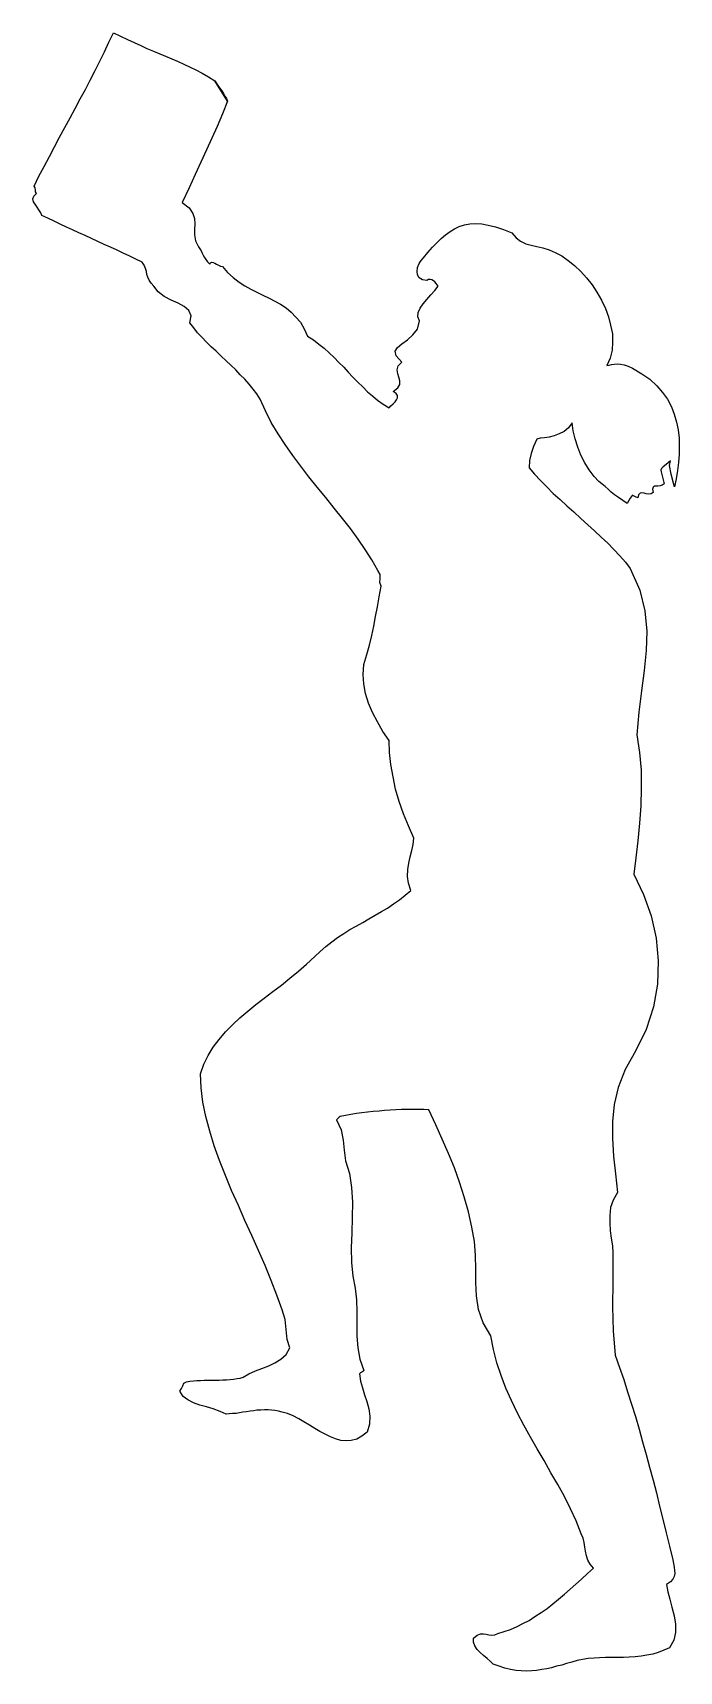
# Model space of a CAD drawing. Extents: x -56 to 20, y -64 to 129.
import ezdxf

# ---------------------------------------------------------------- set-up
doc = ezdxf.new("R2010")
doc.units = 0
doc.header["$MEASUREMENT"] = 0
doc.layers.add('7', color=7, linetype='CONTINUOUS')

msp = doc.modelspace()

# ---------------------------------------------------------------- linework, layer by layer
at = {"layer": '7', "linetype": 'CONTINUOUS'}
msp.add_lwpolyline([(-34.68, 123.38), (-34.53, 123.11), (-34.33, 122.81), (-34.1, 122.5), (-33.87, 122.19), (-33.68, 121.88), (-33.49, 121.58), (-33.3, 121.27), (-33.18, 120.97), (-33.8, 119.47), (-34.41, 118.01), (-35.02, 116.63), (-35.68, 115.25), (-36.33, 113.79), (-36.98, 112.34), (-37.71, 110.77), (-38.51, 109.04), (-37.71, 108.43), (-37.25, 107.77), (-37.06, 107.16), (-37.02, 106.55), (-37.06, 105.89), (-37.06, 105.24), (-36.94, 104.55), (-36.6, 103.82), (-36.44, 103.59), (-36.29, 103.36), (-36.17, 103.1), (-36.06, 102.87), (-35.91, 102.6), (-35.75, 102.33), (-35.56, 102.06), (-35.29, 101.79), (-35.18, 101.95), (-35.02, 102.02), (-34.87, 101.98), (-34.68, 101.91), (-34.49, 101.79), (-34.26, 101.68), (-34.03, 101.56), (-33.8, 101.52), (-33.18, 100.83), (-32.53, 100.22), (-31.84, 99.68), (-31.15, 99.26), (-30.46, 98.84), (-29.73, 98.49), (-29.04, 98.15), (-28.31, 97.8), (-27.62, 97.46), (-26.97, 97.08), (-26.32, 96.65), (-25.71, 96.15), (-25.17, 95.58), (-24.63, 94.97), (-24.17, 94.2), (-23.79, 93.32), (-23.1, 92.9), (-22.45, 92.4), (-21.83, 91.9), (-21.26, 91.36), (-20.68, 90.82), (-20.11, 90.25), (-19.53, 89.67), (-19, 89.1), (-18.46, 88.52), (-17.88, 87.91), (-17.31, 87.37), (-16.74, 86.8), (-16.16, 86.3), (-15.55, 85.8), (-14.89, 85.34), (-14.2, 84.92), (-14.01, 85.15), (-13.74, 85.38), (-13.51, 85.61), (-13.32, 85.84), (-13.21, 86.07), (-13.21, 86.34), (-13.36, 86.57), (-13.74, 86.84), (-13.17, 87.26), (-12.94, 87.64), (-12.94, 88.06), (-13.05, 88.49), (-13.17, 88.91), (-13.24, 89.37), (-13.13, 89.83), (-12.71, 90.29), (-13.36, 91.02), (-13.48, 91.55), (-13.21, 92.01), (-12.71, 92.44), (-12.06, 92.9), (-11.4, 93.47), (-10.87, 94.16), (-10.64, 95.12), (-10.83, 95.62), (-10.79, 96.12), (-10.56, 96.62), (-10.22, 97.15), (-9.76, 97.65), (-9.3, 98.19), (-8.83, 98.69), (-8.45, 99.22), (-8.57, 99.38), (-8.68, 99.53), (-8.83, 99.72), (-8.99, 99.84), (-9.18, 99.95), (-9.37, 99.99), (-9.56, 99.99), (-9.76, 99.87), (-10.29, 99.95), (-10.68, 100.18), (-10.87, 100.53), (-10.91, 100.95), (-10.87, 101.41), (-10.68, 101.87), (-10.45, 102.25), (-10.18, 102.56), (-9.64, 103.17), (-9.1, 103.79), (-8.61, 104.32), (-8.07, 104.82), (-7.57, 105.24), (-7.03, 105.63), (-6.5, 105.97), (-5.96, 106.24), (-5.35, 106.43), (-4.73, 106.55), (-4.04, 106.59), (-3.31, 106.55), (-2.55, 106.39), (-1.7, 106.2), (-0.78, 105.89), (0.22, 105.47), (0.71, 104.9), (1.25, 104.52), (1.86, 104.21), (2.48, 104.05), (3.17, 103.86), (3.86, 103.71), (4.59, 103.48), (5.31, 103.17), (6.08, 102.79), (6.85, 102.25), (7.58, 101.64), (8.31, 100.95), (9, 100.18), (9.65, 99.38), (10.22, 98.49), (10.76, 97.57), (11.22, 96.58), (11.57, 95.62), (11.83, 94.62), (12.03, 93.62), (12.06, 92.63), (11.99, 91.67), (11.76, 90.75), (11.37, 89.87), (11.64, 89.91), (11.95, 89.98), (12.25, 90.02), (12.6, 90.06), (12.98, 90.02), (13.41, 89.94), (13.87, 89.79), (14.4, 89.56), (15.48, 88.91), (16.43, 88.26), (17.24, 87.49), (17.93, 86.72), (18.51, 85.92), (18.97, 85.03), (19.31, 84.15), (19.58, 83.23), (19.77, 82.31), (19.89, 81.35), (19.89, 80.4), (19.89, 79.44), (19.81, 78.48), (19.69, 77.52), (19.54, 76.56), (19.35, 75.6), (19.2, 76.02), (18.93, 77.1), (18.74, 78.13), (18.85, 78.67), (18.35, 78.25), (18.01, 77.98), (17.82, 77.75), (17.74, 77.56), (17.78, 77.36), (17.85, 77.06), (17.97, 76.6), (18.12, 75.95), (17.89, 75.79), (17.66, 75.72), (17.39, 75.68), (17.16, 75.68), (16.93, 75.68), (16.82, 75.56), (16.74, 75.33), (16.82, 74.95), (16.59, 74.8), (16.32, 74.76), (16.01, 74.8), (15.75, 74.87), (15.48, 74.91), (15.28, 74.87), (15.09, 74.68), (15.02, 74.3), (14.75, 74.45), (14.59, 74.53), (14.44, 74.57), (14.36, 74.57), (14.25, 74.45), (14.13, 74.26), (13.98, 73.99), (13.79, 73.65), (13.25, 73.99), (12.75, 74.34), (12.29, 74.68), (11.91, 74.99), (11.53, 75.33), (11.18, 75.64), (10.8, 75.95), (10.45, 76.22), (9.88, 76.83), (9.3, 77.6), (8.8, 78.44), (8.34, 79.32), (7.96, 80.28), (7.65, 81.24), (7.42, 82.2), (7.31, 83.12), (6.89, 82.54), (6.35, 82.12), (5.77, 81.85), (5.2, 81.62), (4.59, 81.47), (4.05, 81.39), (3.55, 81.32), (3.17, 81.2), (2.78, 80.36), (2.48, 79.51), (2.29, 78.71), (2.25, 77.86), (2.9, 77.1), (3.59, 76.37), (4.32, 75.6), (5.08, 74.83), (5.89, 74.11), (6.7, 73.38), (7.5, 72.65), (8.31, 71.88), (9.15, 71.15), (9.95, 70.42), (10.72, 69.7), (11.49, 68.97), (12.22, 68.24), (12.91, 67.51), (13.56, 66.74), (14.13, 66.02), (15.25, 63.45), (15.86, 61.03), (16.09, 58.65), (16.01, 56.35), (15.78, 54.01), (15.44, 51.6), (15.13, 49.1), (14.9, 46.42), (15.21, 44.35), (15.4, 42.28), (15.4, 40.17), (15.36, 38.1), (15.21, 36.03), (15.02, 33.96), (14.79, 31.97), (14.56, 30.05), (15.71, 27.67), (16.59, 25.14), (17.16, 22.53), (17.43, 19.85), (17.32, 17.12), (16.86, 14.44), (16.01, 11.79), (14.75, 9.23), (13.52, 7.08), (12.71, 4.97), (12.25, 2.94), (12.03, 0.94), (12.06, -1.05), (12.18, -3.12), (12.41, -5.19), (12.64, -7.38), (12.14, -8.3), (11.83, -9.18), (11.72, -10.1), (11.72, -10.98), (11.79, -11.9), (11.91, -12.78), (12.03, -13.67), (12.1, -14.51), (12.1, -17.85), (12.06, -20.84), (12.14, -23.68), (12.37, -26.55), (12.87, -27.97), (13.37, -29.39), (13.83, -30.85), (14.29, -32.3), (14.75, -33.76), (15.17, -35.22), (15.59, -36.71), (16.01, -38.21), (16.4, -39.7), (16.82, -41.24), (17.2, -42.73), (17.58, -44.3), (17.97, -45.84), (18.35, -47.41), (18.74, -48.98), (19.12, -50.59), (19.2, -51.05), (19.31, -51.48), (19.35, -51.86), (19.39, -52.2), (19.31, -52.55), (19.12, -52.86), (18.85, -53.2), (18.39, -53.51), (18.54, -54.35), (18.77, -55.23), (19.04, -56.19), (19.31, -57.19), (19.46, -58.19), (19.46, -59.14), (19.27, -60.07), (18.74, -60.95), (18.08, -61.25), (17.43, -61.52), (16.78, -61.71), (16.09, -61.83), (15.4, -61.94), (14.71, -62.02), (14.02, -62.06), (13.33, -62.1), (12.64, -62.1), (11.91, -62.1), (11.22, -62.1), (10.53, -62.14), (9.88, -62.18), (9.19, -62.21), (8.54, -62.33), (7.88, -62.44), (7.27, -62.63), (6.66, -62.79), (6.08, -62.98), (5.47, -63.13), (4.89, -63.29), (4.32, -63.44), (3.74, -63.52), (3.13, -63.63), (2.55, -63.67), (1.94, -63.71), (1.33, -63.67), (0.71, -63.63), (0.06, -63.52), (-0.59, -63.36), (-1.28, -63.13), (-1.97, -62.86), (-2.32, -62.52), (-2.7, -62.21), (-3.12, -61.87), (-3.5, -61.52), (-3.85, -61.14), (-4.12, -60.72), (-4.27, -60.29), (-4.27, -59.8), (-3.85, -59.45), (-3.47, -59.3), (-3.12, -59.3), (-2.78, -59.34), (-2.47, -59.41), (-2.12, -59.45), (-1.78, -59.41), (-1.43, -59.26), (-0.67, -59.03), (0.06, -58.8), (0.83, -58.46), (1.52, -58.11), (2.25, -57.73), (2.94, -57.27), (3.67, -56.81), (4.36, -56.31), (5.05, -55.77), (5.7, -55.23), (6.39, -54.66), (7.08, -54.05), (7.73, -53.47), (8.42, -52.86), (9.11, -52.2), (9.8, -51.59), (9.42, -51.13), (9.15, -50.63), (9, -50.13), (8.88, -49.6), (8.8, -49.1), (8.73, -48.56), (8.61, -48.06), (8.38, -47.53), (7.77, -46.03), (7.12, -44.61), (6.39, -43.15), (5.62, -41.74), (4.82, -40.36), (4.01, -38.94), (3.21, -37.56), (2.4, -36.18), (1.63, -34.76), (0.87, -33.34), (0.18, -31.88), (-0.48, -30.42), (-1.05, -28.93), (-1.55, -27.43), (-1.93, -25.86), (-2.24, -24.25), (-3.16, -22.72), (-3.7, -21.14), (-3.93, -19.57), (-4, -18), (-4, -16.43), (-4.04, -14.78), (-4.16, -13.17), (-4.5, -11.48), (-4.89, -9.68), (-5.38, -7.91), (-5.92, -6.19), (-6.53, -4.5), (-7.22, -2.81), (-7.95, -1.13), (-8.72, 0.56), (-9.52, 2.32), (-10.14, 2.36), (-10.79, 2.36), (-11.44, 2.36), (-12.09, 2.36), (-12.75, 2.36), (-13.4, 2.32), (-14.09, 2.29), (-14.74, 2.25), (-15.39, 2.17), (-16.08, 2.13), (-16.74, 2.06), (-17.39, 1.98), (-18.04, 1.9), (-18.69, 1.79), (-19.34, 1.67), (-19.95, 1.56), (-20.07, 1.48), (-20.15, 1.37), (-20.26, 1.25), (-20.38, 1.17), (-19.84, -0.02), (-19.61, -1.24), (-19.49, -2.43), (-19.34, -3.66), (-18.84, -5.15), (-18.61, -6.8), (-18.5, -8.53), (-18.54, -10.33), (-18.57, -12.13), (-18.65, -13.9), (-18.61, -15.62), (-18.46, -17.23), (-18.19, -18.65), (-18.04, -20.03), (-18, -21.45), (-18, -22.87), (-18, -24.29), (-17.88, -25.67), (-17.65, -27.01), (-17.19, -28.35), (-17.31, -28.47), (-17.42, -28.54), (-17.58, -28.62), (-17.69, -28.74), (-17.58, -29.58), (-17.35, -30.39), (-17.08, -31.19), (-16.81, -32), (-16.58, -32.84), (-16.47, -33.72), (-16.5, -34.64), (-16.77, -35.6), (-17.39, -36.06), (-18, -36.41), (-18.65, -36.56), (-19.26, -36.6), (-19.88, -36.56), (-20.49, -36.37), (-21.1, -36.14), (-21.72, -35.83), (-22.33, -35.52), (-22.94, -35.14), (-23.56, -34.76), (-24.21, -34.37), (-24.82, -34.03), (-25.48, -33.68), (-26.13, -33.41), (-26.78, -33.22), (-27.2, -33.11), (-27.62, -33.03), (-28.01, -32.99), (-28.43, -32.95), (-28.85, -32.95), (-29.27, -32.99), (-29.73, -32.99), (-30.12, -33.07), (-30.54, -33.11), (-30.96, -33.19), (-31.38, -33.22), (-31.8, -33.3), (-32.19, -33.38), (-32.61, -33.41), (-32.99, -33.45), (-33.37, -33.49), (-34.07, -33.15), (-34.87, -32.84), (-35.68, -32.61), (-36.44, -32.42), (-37.21, -32.15), (-37.86, -31.8), (-38.4, -31.38), (-38.78, -30.77), (-38.59, -30.46), (-38.44, -30.12), (-38.32, -29.81), (-38.01, -29.66), (-37.63, -29.58), (-37.21, -29.54), (-36.79, -29.5), (-36.37, -29.5), (-35.94, -29.47), (-35.52, -29.47), (-35.06, -29.47), (-34.6, -29.47), (-34.18, -29.47), (-33.76, -29.43), (-33.3, -29.43), (-32.88, -29.39), (-32.49, -29.35), (-32.07, -29.27), (-31.69, -29.23), (-31.34, -29.12), (-30.69, -28.74), (-29.92, -28.39), (-29.16, -28.08), (-28.35, -27.78), (-27.62, -27.43), (-26.93, -27.01), (-26.32, -26.44), (-25.86, -25.67), (-26.2, -24.67), (-26.32, -23.52), (-26.43, -22.33), (-26.78, -21.18), (-27.39, -19.46), (-28.05, -17.73), (-28.77, -15.97), (-29.54, -14.2), (-30.35, -12.44), (-31.15, -10.68), (-31.92, -8.91), (-32.72, -7.15), (-33.45, -5.38), (-34.14, -3.62), (-34.76, -1.89), (-35.29, -0.17), (-35.75, 1.56), (-36.1, 3.24), (-36.29, 4.93), (-36.37, 6.58), (-35.98, 7.69), (-35.48, 8.73), (-34.87, 9.69), (-34.18, 10.61), (-33.45, 11.49), (-32.61, 12.33), (-31.73, 13.14), (-30.81, 13.94), (-29.85, 14.71), (-28.89, 15.48), (-27.85, 16.24), (-26.86, 17.01), (-25.86, 17.82), (-24.86, 18.62), (-23.9, 19.46), (-22.94, 20.35), (-22.29, 20.96), (-21.64, 21.53), (-20.95, 22.07), (-20.26, 22.61), (-19.53, 23.07), (-18.8, 23.53), (-18.08, 23.95), (-17.31, 24.37), (-16.58, 24.79), (-15.85, 25.22), (-15.09, 25.64), (-14.4, 26.06), (-13.67, 26.56), (-12.98, 27.02), (-12.32, 27.56), (-11.67, 28.13), (-11.94, 28.97), (-12.06, 29.78), (-12.02, 30.58), (-11.9, 31.35), (-11.71, 32.08), (-11.52, 32.85), (-11.37, 33.54), (-11.29, 34.27), (-11.94, 35.72), (-12.52, 37.14), (-13.02, 38.6), (-13.44, 40.06), (-13.74, 41.51), (-14.01, 42.93), (-14.17, 44.35), (-14.2, 45.77), (-14.93, 46.84), (-15.58, 47.95), (-16.16, 49.07), (-16.62, 50.18), (-16.96, 51.29), (-17.19, 52.44), (-17.27, 53.55), (-17.19, 54.7), (-16.81, 55.89), (-16.5, 57), (-16.24, 58.12), (-16.01, 59.23), (-15.81, 60.34), (-15.58, 61.49), (-15.39, 62.68), (-15.12, 63.94), (-15.28, 64.37), (-15.24, 64.83), (-15.24, 65.29), (-15.51, 65.75), (-16.24, 67.01), (-17, 68.24), (-17.85, 69.47), (-18.76, 70.69), (-19.69, 71.88), (-20.68, 73.11), (-21.64, 74.34), (-22.64, 75.56), (-23.63, 76.79), (-24.59, 78.02), (-25.51, 79.28), (-26.4, 80.59), (-27.24, 81.85), (-28.05, 83.19), (-28.74, 84.54), (-29.35, 85.92), (-29.73, 86.53), (-30.19, 87.11), (-30.65, 87.68), (-31.15, 88.26), (-31.69, 88.79), (-32.22, 89.37), (-32.8, 89.91), (-33.37, 90.44), (-33.95, 90.98), (-34.53, 91.55), (-35.1, 92.09), (-35.68, 92.63), (-36.21, 93.2), (-36.71, 93.74), (-37.17, 94.32), (-37.63, 94.89), (-37.48, 95.73), (-37.75, 96.35), (-38.28, 96.81), (-39.01, 97.23), (-39.82, 97.57), (-40.62, 98), (-41.35, 98.53), (-41.85, 99.22), (-42.16, 99.57), (-42.39, 99.91), (-42.54, 100.26), (-42.66, 100.6), (-42.73, 100.95), (-42.85, 101.29), (-43, 101.68), (-43.23, 102.02), (-43.96, 102.37), (-44.69, 102.75), (-45.45, 103.1), (-46.18, 103.44), (-46.95, 103.79), (-47.68, 104.13), (-48.45, 104.48), (-49.17, 104.82), (-49.94, 105.17), (-50.67, 105.47), (-51.4, 105.82), (-52.13, 106.16), (-52.86, 106.51), (-53.58, 106.85), (-54.31, 107.2), (-55, 107.54), (-55.12, 107.85), (-55.35, 108.2), (-55.58, 108.5), (-55.81, 108.85), (-56, 109.15), (-56.08, 109.5), (-55.96, 109.81), (-55.65, 110.11), (-55.77, 110.31), (-55.77, 110.53), (-55.81, 110.77), (-55.92, 110.96), (-55.35, 112.15), (-54.73, 113.3), (-54.12, 114.45), (-53.51, 115.6), (-52.93, 116.75), (-52.32, 117.86), (-51.7, 119.01), (-51.09, 120.12), (-50.52, 121.23), (-49.9, 122.35), (-49.33, 123.46), (-48.75, 124.57), (-48.21, 125.68), (-47.64, 126.79), (-47.14, 127.91), (-46.6, 129.02), (-45.76, 128.6), (-44.96, 128.21), (-44.15, 127.87), (-43.38, 127.52), (-42.66, 127.18), (-41.89, 126.87), (-41.16, 126.56), (-40.47, 126.26), (-39.74, 125.95), (-39.01, 125.64), (-38.32, 125.34), (-37.59, 124.99), (-36.9, 124.65), (-36.17, 124.26), (-35.41, 123.84), (-34.68, 123.38), (-34.53, 123.11), (-34.33, 122.81), (-34.1, 122.5), (-33.87, 122.19), (-33.68, 121.88), (-33.49, 121.58), (-33.3, 121.27), (-33.18, 120.97), (-34.68, 123.38)], dxfattribs=at)

doc.saveas('drawing.dxf')
